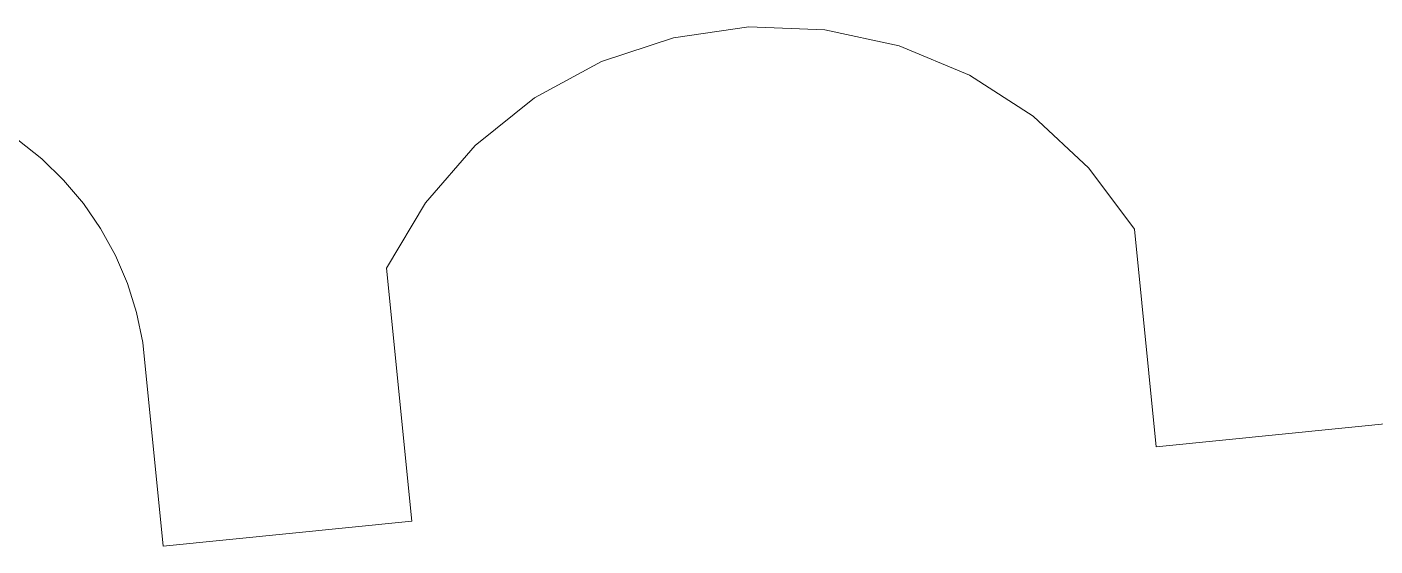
# Model space of a CAD drawing. Header units: millimetres. Extents: x -233 to 120, y -19 to 188.
# Drawn here: x -64.03 to -49.87, y 105.82 to 111.27 of the extents above; entities that cross this region are included whole.
import ezdxf

# ---------------------------------------------------------------- set-up
doc = ezdxf.new("R2010")
doc.units = ezdxf.units.MM
doc.header["$MEASUREMENT"] = 0
doc.layers.add('Layer 1', color=7, linetype='Continuous')

msp = doc.modelspace()

# ---------------------------------------------------------------- linework, layer by layer
at = {"layer": 'Layer 1', "lineweight": 9}
for points in [[(-56.4462, 111.2708), (-56.4462, 111.2708), (-57.2373, 111.158), (-57.2373, 111.158)], [(-55.6477, 111.2414), (-55.6477, 111.2414), (-56.4462, 111.2708), (-56.4462, 111.2708)], [(-54.867, 111.0709), (-54.867, 111.0709), (-55.6477, 111.2414), (-55.6477, 111.2414)], [(-57.2373, 111.158), (-57.2373, 111.158), (-57.9958, 110.9067), (-57.9958, 110.9067)], [(-54.129, 110.7645), (-54.129, 110.7645), (-54.867, 111.0709), (-54.867, 111.0709)], [(-57.9958, 110.9067), (-57.9958, 110.9067), (-58.6977, 110.5247), (-58.6977, 110.5247)], [(-53.457, 110.3321), (-53.457, 110.3321), (-54.129, 110.7645), (-54.129, 110.7645)], [(-58.6977, 110.5247), (-58.6977, 110.5247), (-59.3208, 110.0244), (-59.3208, 110.0244)], [(-52.8724, 109.7873), (-52.8724, 109.7873), (-53.457, 110.3321), (-53.457, 110.3321)], [(-63.8767, 109.8849), (-63.8767, 109.8849), (-64.1278, 110.0846), (-64.1278, 110.0846)], [(-59.3208, 110.0244), (-59.3208, 110.0244), (-59.8451, 109.4214), (-59.8451, 109.4214)], [(-63.6466, 109.6614), (-63.6466, 109.6614), (-63.8767, 109.8849), (-63.8767, 109.8849)], [(-52.3937, 109.1475), (-52.3937, 109.1475), (-52.8724, 109.7873), (-52.8724, 109.7873)], [(-63.4396, 109.4163), (-63.4396, 109.4163), (-63.6466, 109.6614), (-63.6466, 109.6614)], [(-63.2579, 109.152), (-63.2579, 109.152), (-63.4396, 109.4163), (-63.4396, 109.4163)], [(-59.8451, 109.4214), (-59.8451, 109.4214), (-60.2542, 108.735), (-60.2542, 108.735)], [(-63.1031, 108.8709), (-63.1031, 108.8709), (-63.2579, 109.152), (-63.2579, 109.152)], [(-52.1649, 106.86), (-52.1649, 106.86), (-52.3937, 109.1475), (-52.3937, 109.1475)], [(-62.9768, 108.576), (-62.9768, 108.576), (-63.1031, 108.8709), (-63.1031, 108.8709)], [(-60.2542, 108.735), (-60.2542, 108.735), (-59.9885, 106.0776), (-59.9885, 106.0776)], [(-62.8803, 108.2701), (-62.8803, 108.2701), (-62.9768, 108.576), (-62.9768, 108.576)], [(-62.8144, 107.9561), (-62.8144, 107.9561), (-62.8803, 108.2701), (-62.8803, 108.2701)], [(-62.6005, 105.8164), (-62.6005, 105.8164), (-62.8144, 107.9561), (-62.8144, 107.9561)], [(-49.553, 107.1212), (-49.553, 107.1212), (-52.1649, 106.86), (-52.1649, 106.86)], [(-59.9885, 106.0776), (-59.9885, 106.0776), (-62.6005, 105.8164), (-62.6005, 105.8164)]]:
    msp.add_open_spline(points, degree=3, dxfattribs=at)

doc.saveas('drawing.dxf')
